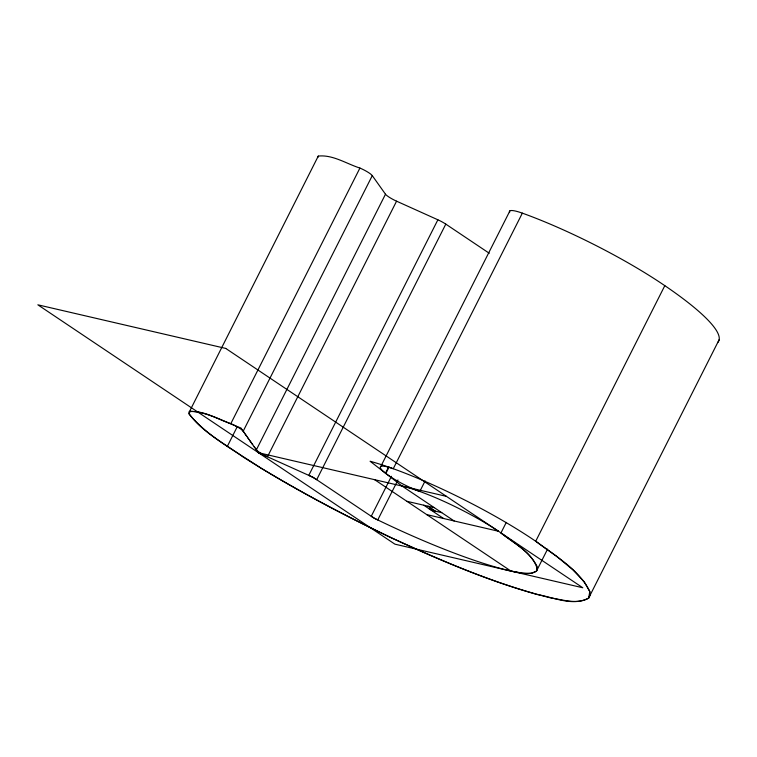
<?xml version="1.0" encoding="UTF-8"?>
<svg xmlns="http://www.w3.org/2000/svg" width="757" height="757" viewBox="0 0 757 757"><rect width="100%" height="100%" fill="white"/><g stroke="black" fill="none" stroke-linecap="round" stroke-linejoin="round"><path stroke-width="1.14" d="M251.863 443.517L258.525 452.733L313.237 477.383L374.015 518.129A199.905 34.718 26.8 0 0 511.013 571.109C519.16 572.33 528.85 575.963 536.429 571.194L537.224 566.756C529.796 551.588 513.956 542.826 500.964 532.919L506.282 522.396M489.268 253.264L445.797 224.119A10.901 1.893 26.8 0 0 437.877 219.795L396.573 201.182A10.901 1.893 26.8 0 1 385.493 194.208L372.274 175.624A10.901 1.893 26.8 0 0 359.925 168.063C346.469 163.777 332.702 154.466 318.271 156.093L188.73 413.057C201.873 432.247 224.479 443.271 242.874 456.831C291 487.404 341.435 514.202 392.968 538.549C439.732 560.18 487.376 580.458 537.044 594.472C553.443 597.216 572.689 606.66 588.624 598.134L589.807 591.577C578.84 569.188 555.458 556.253 536.287 541.634L532.644 539.183A135.125 23.467 26.8 0 0 370.088 461.25L402.081 486.06L454.153 520.967M317.836 157.475L318.271 156.093M374.639 479.692L511.003 571.1L522.519 573.181L531.3 573.314L536.429 571.194L537.394 569.264C532.682 552.222 513.738 543.554 500.964 532.919M252.649 444.614L240.972 428.017C224.327 421.829 208.061 412.063 189.988 411.221L189.07 414.183C208.355 437.082 235.843 451.257 260.342 467.75C303.283 493.659 347.69 517.003 392.968 538.549C444.227 561.912 496.299 584.385 551.124 598.002C563.34 599.771 577.052 604.711 588.624 598.134L590.044 595.276L589.807 591.577L584.347 581.887L572.765 569.728L556.234 555.998L536.287 541.634M244.142 432.588L243.177 431.206A10.901 1.893 26.8 0 0 230.819 423.646L359.925 168.063M227.223 446.554L237.32 426.57M243.177 431.206L372.274 175.624M396.573 201.182L267.467 456.764A10.901 1.893 26.8 0 1 256.386 449.79L385.493 194.208M437.877 219.795L308.771 475.377A10.901 1.893 26.8 0 1 316.691 479.701L445.797 224.119M380.307 467.429L509.925 210.843M388.672 466.88L385.493 473.191A29.078 5.053 26.8 0 1 393.252 468.725L522.349 213.143A135.125 23.467 26.8 0 1 661.75 283.601L665.394 286.051A182.38 31.671 26.8 0 1 717.731 342.552M389.032 467.154L385.843 473.466A29.078 5.053 26.8 0 0 419.794 491.473L425.112 480.95M391.445 476.304L371.252 516.274A10.901 1.893 26.8 0 0 377.752 519.936L397.945 479.976M535.71 541.246L664.816 285.663M536.429 571.194L547.585 549.109M588.624 598.134L719.15 339.694M189.174 411.676C203.605 410.048 217.363 419.35 230.819 423.646M258.525 452.733L446.412 496.355M406.869 501.295L434.319 507.663M428.717 508.543L432.938 509.518M431.197 510.199L441.757 512.65M426.702 514.59L498.484 531.253A76.325 13.257 26.8 0 0 402.081 486.06M427.979 506.196L435.417 511.183M430.828 509.026L433.307 510.691M423.759 505.212L443.593 518.517M255.648 448.778L256.386 449.79M254.163 446.715L254.91 447.747M249.45 440.139L251.069 442.419M247.757 437.754L248.618 438.965M246.886 436.515L245.079 433.941M509.631 212.566A29.078 5.053 26.8 0 1 522.349 213.143M225.747 348.428L37.85 304.816L394.889 544.151L582.786 587.763L225.747 348.428"/></g></svg>
